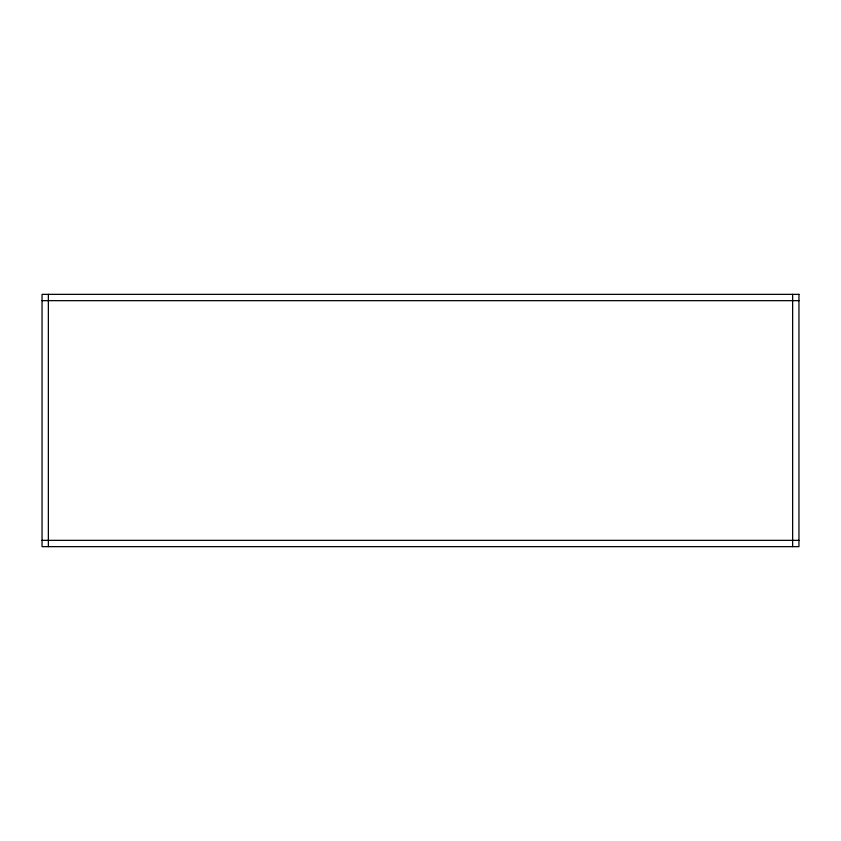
<?xml version="1.0" encoding="UTF-8"?>
<svg xmlns="http://www.w3.org/2000/svg" width="841" height="841" viewBox="0 0 841 841"><rect width="100%" height="100%" fill="white"/><g stroke="black" fill="none" stroke-linecap="round" stroke-linejoin="round"><path stroke-width="1.26" d="M42.05 300.658L798.95 300.658M42.05 540.342L798.95 540.342M792.643 294.35L792.643 546.65M48.358 294.35L48.358 546.65M798.95 294.35L42.05 294.35L42.05 546.65L798.95 546.65L798.95 294.35"/></g></svg>
